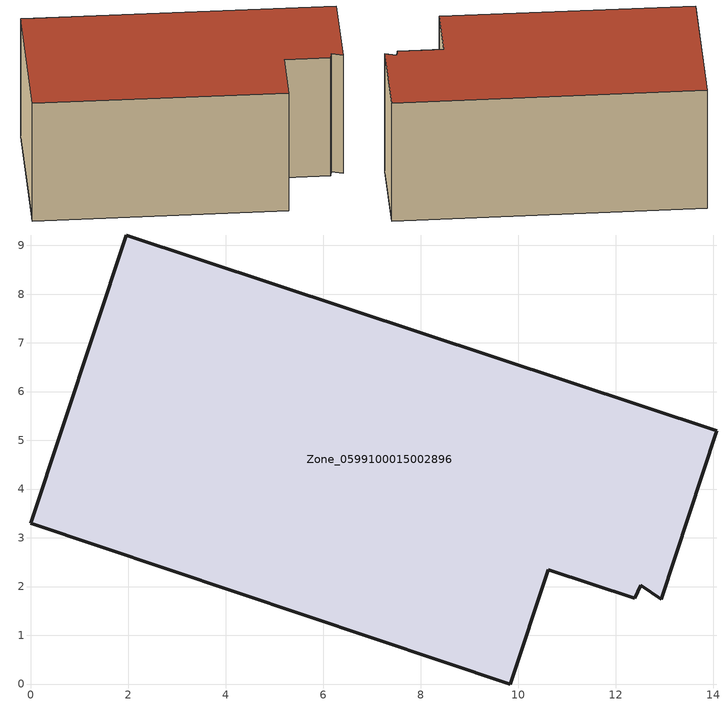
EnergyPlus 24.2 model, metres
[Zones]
Zone_0599100015002896
 floor ground (C_G): 10.61,2.35 9.83,0 0,3.3 1.95,9.21 14.07,5.19 12.94,1.74 12.52,2.02 12.4,1.76 z0.8
 wall outside (C_F): 1.95,9.21 0,3.3 9.83,0 10.61,2.35 12.4,1.76 12.52,2.02 12.94,1.74 14.07,5.19 1.95,9.21 z0.8:6.49
 roof outside (C_R): 12.4,1.76 12.52,2.02 12.94,1.74 14.07,5.19 1.95,9.21 0,3.3 9.83,0 10.61,2.35 z6.49
[BUILDING]
Pand.0599100015002896: North Axis=0; Terrain=City; Loads Convergence Tolerance Value=0.04; Temperature Convergence Tolerance Value=0.4; Solar Distribution=FullExterior; Maximum Number of Warmup Days=25; Minimum Number of Warmup Days=1
[Site:Location]
Rotterdam.The.Hague.AP_ZH_NLD Design_Conditions: Latitude=51.96; Longitude=4.45; Time Zone=1; Elevation=-4.5
[SITE:GROUNDTEMPERATURE:BUILDINGSURFACE]
18, 18, 18, 18, 18, 18, 18, 18, 18, 18, 18, 18
[MATERIAL] Thermal Absorptance=0.9; Solar Absorptance=0.7; Visible Absorptance=0.7
Name | Roughness | Thickness | Conductivity | Density | Specific Heat
G.TI.1965-1974 | MediumSmooth | 0.15 | 0.882353 | 540 | 1210
F.TI.1965-1974 | Rough | 0.3 | 0.697674 | 1920 | 840
R.TI.1965-1974 | MediumRough | 0.2 | 0.232558 | 1500 | 1000
[CONSTRUCTION]
C_G: G.TI.1965-1974
C_F: F.TI.1965-1974
C_R: R.TI.1965-1974
[ZONE]
Zone_0599100015002896: Type=1; Multiplier=1; Ceiling Height=Autocalculate; Volume=Autocalculate; Floor Area=autocalculate; Part of Total Floor Area=Yes
[ZONEINFILTRATION:DESIGNFLOWRATE]
Infil_Zone_0599100015002896: Zone or ZoneList or Space or SpaceList=Zone_0599100015002896; Schedule=AlwaysOn; Design Flow Rate Calculation Method=Flow/Area; Flow Rate per Floor Area=0.003; Constant Term Coefficient=1; Temperature Term Coefficient=0; Velocity Term Coefficient=0; Velocity Squared Term Coefficient=0
[HVACTEMPLATE:ZONE:IDEALLOADSAIRSYSTEM]
Zone_0599100015002896: Maximum Heating Supply Air Temperature=50; Minimum Cooling Supply Air Temperature=13; Maximum Heating Supply Air Humidity Ratio=0.0156; Minimum Cooling Supply Air Humidity Ratio=0.0077; Heating Limit=NoLimit; Cooling Limit=NoLimit; Dehumidification Control Type=ConstantSensibleHeatRatio; Cooling Sensible Heat Ratio=0.7; Dehumidification Setpoint=60; Humidification Control Type=None; Humidification Setpoint=30; Outdoor Air Method=None; Outdoor Air Flow Rate per Person=0.00944; Outdoor Air Flow Rate per Zone Floor Area=0; Outdoor Air Flow Rate per Zone=0; Demand Controlled Ventilation Type=None; Outdoor Air Economizer Type=NoEconomizer; Heat Recovery Type=None; Sensible Heat Recovery Effectiveness=0.7; Latent Heat Recovery Effectiveness=0.65
[ZONECONTROL:THERMOSTAT]
ThermostatControl_Zone_0599100015002896: Zone or ZoneList=Zone_0599100015002896; Control Type Schedule=DualSetpointControlType; Control 1=Thermostat_Zone_0599100015002896; Temperature Difference Between Cutout And Setpoint=0
[THERMOSTATSETPOINT:DUALSETPOINT]
Thermostat_Zone_0599100015002896: Heating Setpoint Temperature Schedule=HeatingSetpoint_Zone_0599100015002896; Cooling Setpoint Temperature Schedule=CoolingSetpoint_Zone_0599100015002896
[SCHEDULE:COMPACT]
HeatingSetpoint_Zone_0599100015002896: Through: 12/31, For: AllDays, Until: 24:00, 21
CoolingSetpoint_Zone_0599100015002896: Through: 12/31, For: AllDays, Until: 24:00, 24
DualSetpointControlType: Through: 12/31, For: AllDays, Until: 24:00, 4
AlwaysOn: Through: 12/31, For: AllDays, Until: 24:00, 1
